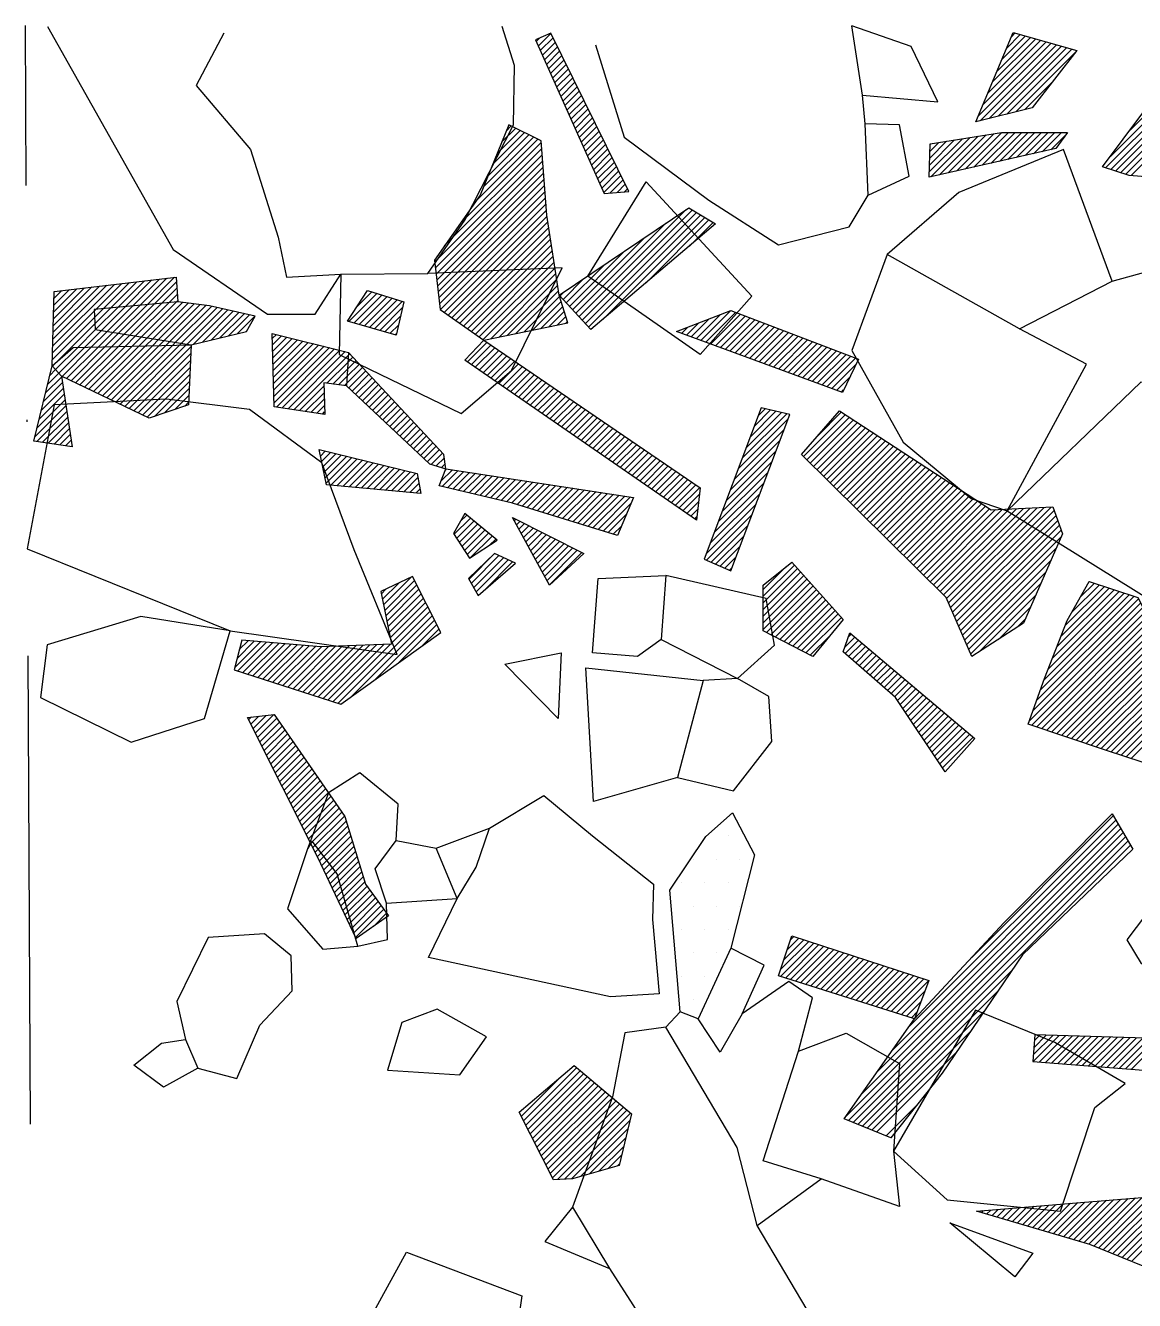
# Model space of a CAD drawing. Header units: metres. Extents: x -389 to -245, y -1900 to -1540.
# Drawn here: x -385.6 to -326.4, y -1608.6 to -1540.5 of the extents above; entities that cross this region are included whole.
import ezdxf

# ---------------------------------------------------------------- set-up
doc = ezdxf.new("R2010")
doc.units = ezdxf.units.M
doc.header["$LTSCALE"] = 25
doc.header["$MEASUREMENT"] = 0
doc.linetypes.add('STRICHPUNKTX2', pattern=[2, 1, -0.5, 0, -0.5])
doc.layers.get('0').update_dxf_attribs({"linetype": 'CONTINUOUS'})
for name, color, linetype in [('GRABUNGSGRENZE', 3, 'STRICHPUNKTX2'), ('KNOCHEN', 2, 'CONTINUOUS'), ('KNOCHENSCHRAFF', 2, 'CONTINUOUS'), ('STEINE', 4, 'CONTINUOUS'), ('STEINESCHRAFF', 4, 'CONTINUOUS')]:
    doc.layers.add(name, color=color, linetype=linetype)

# ---------------------------------------------------------------- blocks, each defined once
blk = doc.blocks.new('*X6')
at = {"color": 0}
for p, q in [((-381.08, -1555.584), (-379.676, -1554.18)), ((-380.691, -1555.549), (-379.276, -1554.134)), ((-380.302, -1555.514), (-378.875, -1554.087)), ((-379.914, -1555.479), (-378.475, -1554.04)), ((-379.525, -1555.443), (-378.074, -1553.993)), ((-379.136, -1555.408), (-377.674, -1553.946)), ((-378.747, -1555.373), (-377.567, -1554.193)), ((-384.173, -1557.617), (-380.877, -1554.321)), ((-384.163, -1557.254), (-381.278, -1554.368)), ((-384.154, -1556.891), (-381.678, -1554.415)), ((-384.145, -1556.528), (-382.078, -1554.461)), ((-384.135, -1556.165), (-382.479, -1554.508)), ((-384.126, -1555.802), (-382.879, -1554.555)), ((-384.117, -1555.439), (-383.279, -1554.602)), ((-384.107, -1555.076), (-383.68, -1554.649)), ((-384.098, -1554.713), (-384.08, -1554.696)), ((-381.858, -1555.655), (-380.477, -1554.274)), ((-381.469, -1555.62), (-380.076, -1554.227)), ((-378.358, -1555.338), (-377.542, -1554.521)), ((-377.97, -1555.302), (-377.517, -1554.85)), ((-381.88, -1556.737), (-380.691, -1555.549)), ((-381.574, -1556.786), (-380.302, -1555.514)), ((-381.269, -1556.834), (-379.914, -1555.479)), ((-380.964, -1556.883), (-379.525, -1555.443)), ((-380.659, -1556.931), (-379.136, -1555.408)), ((-380.354, -1556.979), (-378.747, -1555.373)), ((-380.049, -1557.028), (-378.358, -1555.338)), ((-379.744, -1557.076), (-377.97, -1555.302)), ((-379.438, -1557.125), (-377.581, -1555.267)), ((-379.133, -1557.173), (-377.247, -1555.287)), ((-378.828, -1557.222), (-376.932, -1555.326)), ((-378.523, -1557.27), (-376.617, -1555.364)), ((-378.218, -1557.318), (-376.302, -1555.402)), ((-377.913, -1557.367), (-375.986, -1555.44)), ((-377.608, -1557.415), (-375.683, -1555.491)), ((-377.581, -1555.267), (-377.492, -1555.178)), ((-377.302, -1557.464), (-375.395, -1555.557)), ((-384.192, -1558.342), (-381.941, -1556.092)), ((-384.182, -1557.98), (-381.957, -1555.754)), ((-381.957, -1555.754), (-381.858, -1555.655)), ((-381.941, -1556.092), (-381.469, -1555.62)), ((-381.925, -1556.429), (-381.08, -1555.584)), ((-376.997, -1557.512), (-375.108, -1555.623)), ((-376.649, -1557.517), (-374.82, -1555.689)), ((-376.183, -1557.405), (-374.533, -1555.755)), ((-375.717, -1557.293), (-374.245, -1555.821)), ((-375.251, -1557.18), (-373.958, -1555.887)), ((-374.785, -1557.068), (-373.67, -1555.953)), ((-374.319, -1556.956), (-373.382, -1556.018)), ((-383.911, -1558.415), (-381.925, -1556.429)), ((-382.835, -1557.693), (-381.88, -1556.737)), ((-382.473, -1557.684), (-381.574, -1556.786)), ((-382.11, -1557.675), (-381.269, -1556.834)), ((-381.748, -1557.667), (-380.964, -1556.883)), ((-381.386, -1557.658), (-380.659, -1556.931)), ((-373.854, -1556.843), (-373.794, -1556.784)), ((-381.996, -1560.036), (-379.575, -1557.615)), ((-381.757, -1560.15), (-379.212, -1557.606)), ((-381.518, -1560.265), (-378.85, -1557.597)), ((-381.278, -1560.379), (-378.488, -1557.589)), ((-381.039, -1560.493), (-378.126, -1557.58)), ((-381.024, -1557.649), (-380.354, -1556.979)), ((-380.8, -1560.608), (-377.763, -1557.571)), ((-380.661, -1557.641), (-380.049, -1557.028)), ((-380.561, -1560.722), (-377.401, -1557.562)), ((-380.322, -1560.837), (-377.039, -1557.554)), ((-380.299, -1557.632), (-379.744, -1557.076)), ((-379.937, -1557.623), (-379.438, -1557.125)), ((-379.575, -1557.615), (-379.133, -1557.173)), ((-379.212, -1557.606), (-378.828, -1557.222)), ((-378.85, -1557.597), (-378.523, -1557.27)), ((-378.488, -1557.589), (-378.218, -1557.318)), ((-378.126, -1557.58), (-377.913, -1557.367)), ((-377.763, -1557.571), (-377.608, -1557.415)), ((-377.401, -1557.562), (-377.302, -1557.464)), ((-377.039, -1557.554), (-376.997, -1557.512)), ((-372.444, -1557.201), (-372.235, -1556.992)), ((-372.435, -1557.546), (-371.952, -1557.063)), ((-372.426, -1557.89), (-371.669, -1557.134)), ((-372.417, -1558.235), (-371.386, -1557.204)), ((-372.408, -1558.58), (-371.103, -1557.275)), ((-372.399, -1558.924), (-370.821, -1557.346)), ((-372.39, -1559.269), (-370.538, -1557.417)), ((-372.381, -1559.614), (-370.255, -1557.487)), ((-372.373, -1559.958), (-369.972, -1557.558)), ((-384.013, -1558.871), (-382.835, -1557.693)), ((-383.844, -1559.056), (-382.473, -1557.684)), ((-383.67, -1559.235), (-382.11, -1557.675)), ((-383.431, -1559.349), (-381.748, -1557.667)), ((-383.191, -1559.464), (-381.386, -1557.658)), ((-382.952, -1559.578), (-381.024, -1557.649)), ((-382.713, -1559.692), (-380.661, -1557.641)), ((-382.474, -1559.807), (-380.299, -1557.632)), ((-382.235, -1559.921), (-379.937, -1557.623)), ((-380.083, -1560.951), (-376.779, -1557.647)), ((-379.844, -1561.066), (-376.796, -1558.018)), ((-372.364, -1560.303), (-369.689, -1557.629)), ((-372.355, -1560.648), (-369.407, -1557.7)), ((-372.227, -1560.873), (-369.124, -1557.77)), ((-371.919, -1560.919), (-368.841, -1557.841)), ((-371.612, -1560.966), (-368.558, -1557.912)), ((-371.305, -1561.012), (-368.39, -1558.097)), ((-368.411, -1558.472), (-368.147, -1558.208)), ((-368.39, -1558.097), (-368.318, -1558.025)), ((-384.325, -1559.183), (-384.013, -1558.871)), ((-384.213, -1558.717), (-384.181, -1558.686)), ((-384.181, -1558.686), (-383.911, -1558.415)), ((-379.605, -1561.18), (-376.814, -1558.39)), ((-379.365, -1561.294), (-376.832, -1558.761)), ((-369.543, -1559.604), (-368.411, -1558.472)), ((-369.229, -1559.643), (-368.433, -1558.847)), ((-368.476, -1559.597), (-367.635, -1558.756)), ((-368.454, -1559.222), (-367.805, -1558.573)), ((-368.433, -1558.847), (-367.976, -1558.39)), ((-368.369, -1559.844), (-367.464, -1558.939)), ((-384.661, -1560.58), (-383.642, -1559.56)), ((-384.549, -1560.114), (-383.687, -1559.252)), ((-384.437, -1559.648), (-383.844, -1559.056)), ((-379.126, -1561.409), (-376.85, -1559.132)), ((-378.731, -1561.367), (-376.867, -1559.503)), ((-368.915, -1559.682), (-368.454, -1559.222)), ((-368.6, -1559.722), (-368.476, -1559.597)), ((-368.187, -1560.016), (-367.293, -1559.121)), ((-368.005, -1560.187), (-367.122, -1559.304)), ((-367.823, -1560.359), (-366.951, -1559.487)), ((-384.885, -1561.511), (-383.55, -1560.176)), ((-384.773, -1561.045), (-383.596, -1559.868)), ((-378.195, -1561.184), (-376.885, -1559.875)), ((-377.658, -1561.001), (-376.903, -1560.246)), ((-370.998, -1561.059), (-369.699, -1559.76)), ((-370.691, -1561.105), (-369.689, -1560.103)), ((-367.641, -1560.531), (-366.781, -1559.67)), ((-367.459, -1560.702), (-366.61, -1559.853)), ((-367.277, -1560.874), (-366.439, -1560.035)), ((-367.096, -1561.045), (-366.268, -1560.218)), ((-385.109, -1562.442), (-383.459, -1560.792)), ((-384.997, -1561.976), (-383.505, -1560.484)), ((-377.121, -1560.818), (-376.921, -1560.617)), ((-370.384, -1561.152), (-369.678, -1560.446)), ((-370.077, -1561.198), (-369.668, -1560.789)), ((-366.914, -1561.217), (-366.098, -1560.401)), ((-366.732, -1561.388), (-365.927, -1560.584)), ((-366.55, -1561.56), (-365.756, -1560.767)), ((-366.368, -1561.732), (-365.585, -1560.949)), ((-385.019, -1562.705), (-383.413, -1561.1)), ((-384.711, -1562.751), (-383.367, -1561.407)), ((-369.77, -1561.244), (-369.658, -1561.133)), ((-366.186, -1561.903), (-365.415, -1561.132)), ((-366.004, -1562.075), (-365.244, -1561.315)), ((-365.822, -1562.246), (-365.073, -1561.498)), ((-365.64, -1562.418), (-364.902, -1561.681)), ((-384.404, -1562.797), (-383.322, -1561.715)), ((-384.097, -1562.844), (-383.276, -1562.023)), ((-383.789, -1562.89), (-383.23, -1562.331)), ((-365.458, -1562.59), (-364.732, -1561.863)), ((-365.276, -1562.761), (-364.561, -1562.046)), ((-365.094, -1562.933), (-364.39, -1562.229)), ((-383.482, -1562.936), (-383.185, -1562.639)), ((-383.174, -1562.982), (-383.139, -1562.947)), ((-364.912, -1563.104), (-364.219, -1562.412)), ((-364.73, -1563.276), (-364.049, -1562.595)), ((-364.548, -1563.448), (-363.878, -1562.777)), ((-364.366, -1563.619), (-363.707, -1562.96)), ((-369.949, -1563.192), (-369.913, -1563.155)), ((-369.886, -1563.483), (-369.628, -1563.224)), ((-369.824, -1563.773), (-369.344, -1563.293)), ((-369.761, -1564.064), (-369.059, -1563.363)), ((-369.698, -1564.355), (-368.775, -1563.432)), ((-369.635, -1564.646), (-368.49, -1563.501)), ((-369.572, -1564.936), (-368.206, -1563.57)), ((-369.329, -1565.046), (-367.921, -1563.639)), ((-369.005, -1565.076), (-367.637, -1563.708)), ((-364.184, -1563.791), (-363.536, -1563.143)), ((-363.973, -1563.933), (-363.366, -1563.326)), ((-363.7, -1564.014), (-363.272, -1563.586)), ((-368.681, -1565.105), (-367.352, -1563.777)), ((-368.357, -1565.135), (-367.068, -1563.846)), ((-368.033, -1565.164), (-366.784, -1563.915)), ((-367.709, -1565.194), (-366.499, -1563.984)), ((-367.385, -1565.223), (-366.215, -1564.054)), ((-367.06, -1565.253), (-365.93, -1564.123)), ((-366.736, -1565.282), (-365.646, -1564.192)), ((-366.412, -1565.312), (-365.361, -1564.261)), ((-366.088, -1565.342), (-365.077, -1564.33)), ((-365.764, -1565.371), (-364.792, -1564.399)), ((-363.454, -1564.829), (-362.842, -1564.216)), ((-363.427, -1564.094), (-363.23, -1563.898)), ((-363.388, -1565.116), (-362.535, -1564.263)), ((-363.229, -1564.25), (-363.149, -1564.17)), ((-363.102, -1565.183), (-362.228, -1564.31)), ((-362.815, -1565.25), (-361.922, -1564.357)), ((-362.529, -1565.317), (-361.615, -1564.404)), ((-365.44, -1565.401), (-364.679, -1564.639)), ((-365.116, -1565.43), (-364.622, -1564.936)), ((-362.242, -1565.384), (-361.308, -1564.45)), ((-361.956, -1565.451), (-361.001, -1564.497)), ((-361.669, -1565.518), (-360.695, -1564.544)), ((-361.383, -1565.585), (-360.388, -1564.591)), ((-361.096, -1565.652), (-360.081, -1564.637)), ((-360.81, -1565.72), (-359.774, -1564.684)), ((-360.523, -1565.787), (-359.467, -1564.731)), ((-360.237, -1565.854), (-359.161, -1564.778)), ((-359.95, -1565.921), (-358.854, -1564.825)), ((-359.664, -1565.988), (-358.547, -1564.871)), ((-359.392, -1566.07), (-358.24, -1564.918)), ((-359.122, -1566.153), (-357.934, -1564.965)), ((-358.852, -1566.237), (-357.627, -1565.012)), ((-358.582, -1566.32), (-357.32, -1565.058)), ((-364.792, -1565.46), (-364.566, -1565.233)), ((-358.312, -1566.404), (-357.013, -1565.105)), ((-358.042, -1566.487), (-356.707, -1565.152)), ((-357.772, -1566.571), (-356.4, -1565.199)), ((-357.502, -1566.654), (-356.093, -1565.246)), ((-357.232, -1566.738), (-355.786, -1565.292)), ((-356.962, -1566.821), (-355.479, -1565.339)), ((-356.692, -1566.905), (-355.173, -1565.386)), ((-356.422, -1566.988), (-354.866, -1565.433)), ((-356.152, -1567.072), (-354.559, -1565.48)), ((-355.882, -1567.155), (-354.252, -1565.526)), ((-355.611, -1567.239), (-353.946, -1565.573)), ((-355.341, -1567.322), (-353.639, -1565.62)), ((-355.071, -1567.406), (-353.332, -1565.667)), ((-354.801, -1567.49), (-353.303, -1565.992)), ((-362.758, -1567.668), (-361.885, -1566.795)), ((-362.618, -1567.882), (-361.691, -1566.955)), ((-362.479, -1568.096), (-361.497, -1567.114)), ((-362.42, -1566.977), (-362.079, -1566.635)), ((-359.542, -1566.927), (-359.461, -1566.846)), ((-359.417, -1567.155), (-359.226, -1566.965)), ((-359.291, -1567.383), (-358.992, -1567.084)), ((-354.531, -1567.573), (-353.565, -1566.607)), ((-362.339, -1568.31), (-361.303, -1567.274)), ((-362.199, -1568.523), (-361.11, -1567.434)), ((-362.06, -1568.737), (-360.916, -1567.593)), ((-361.89, -1568.921), (-360.722, -1567.753)), ((-359.166, -1567.612), (-358.757, -1567.202)), ((-359.041, -1567.84), (-358.522, -1567.321)), ((-358.916, -1568.068), (-358.288, -1567.44)), ((-358.79, -1568.296), (-358.053, -1567.559)), ((-358.665, -1568.525), (-357.819, -1567.678)), ((-358.54, -1568.753), (-357.584, -1567.797)), ((-354.261, -1567.657), (-353.827, -1567.222)), ((-360.866, -1568.25), (-360.528, -1567.913)), ((-358.414, -1568.981), (-357.349, -1567.916)), ((-358.289, -1569.209), (-357.115, -1568.035)), ((-358.164, -1569.438), (-356.88, -1568.154)), ((-358.038, -1569.666), (-356.645, -1568.273)), ((-357.913, -1569.894), (-356.411, -1568.392)), ((-361.956, -1570.048), (-360.599, -1568.691)), ((-361.83, -1570.275), (-360.356, -1568.802)), ((-361.703, -1570.502), (-360.113, -1568.912)), ((-361.577, -1570.73), (-359.87, -1569.023)), ((-361.112, -1570.618), (-359.627, -1569.133)), ((-357.788, -1570.122), (-356.176, -1568.511)), ((-357.662, -1570.351), (-355.942, -1568.63)), ((-366.574, -1571.13), (-365.707, -1570.264)), ((-366.515, -1571.425), (-365.021, -1569.931)), ((-366.456, -1571.72), (-364.865, -1570.129)), ((-366.397, -1572.014), (-364.746, -1570.363)), ((-366.633, -1570.835), (-366.393, -1570.596)), ((-366.338, -1572.309), (-364.627, -1570.597)), ((-366.279, -1572.604), (-364.508, -1570.832)), ((-366.221, -1572.898), (-364.389, -1571.066)), ((-368.939, -1576.677), (-364.031, -1571.77)), ((-366.162, -1573.193), (-364.269, -1571.301)), ((-366.103, -1573.488), (-364.15, -1571.535)), ((-368.232, -1576.324), (-363.912, -1572.004)), ((-366.996, -1575.442), (-363.793, -1572.238)), ((-365.76, -1574.559), (-363.674, -1572.473)), ((-364.524, -1573.677), (-363.555, -1572.707)), ((-374.458, -1574.771), (-373.086, -1573.4)), ((-374.335, -1574.295), (-373.412, -1573.372)), ((-374.289, -1574.956), (-372.76, -1573.427)), ((-374.211, -1573.818), (-373.738, -1573.344)), ((-374.088, -1573.341), (-374.064, -1573.317)), ((-374.021, -1575.042), (-372.434, -1573.455)), ((-373.754, -1575.128), (-372.108, -1573.482)), ((-373.486, -1575.214), (-371.782, -1573.51)), ((-373.219, -1575.3), (-371.456, -1573.537)), ((-372.951, -1575.387), (-371.13, -1573.565)), ((-372.684, -1575.473), (-370.804, -1573.593)), ((-372.416, -1575.559), (-370.478, -1573.62)), ((-372.149, -1575.645), (-370.152, -1573.648)), ((-371.881, -1575.731), (-369.821, -1573.671)), ((-371.614, -1575.817), (-369.453, -1573.656)), ((-371.346, -1575.903), (-369.085, -1573.641)), ((-371.079, -1575.989), (-368.716, -1573.626)), ((-370.811, -1576.075), (-368.348, -1573.611)), ((-370.544, -1576.161), (-367.979, -1573.596)), ((-370.276, -1576.247), (-367.611, -1573.582)), ((-370.009, -1576.333), (-367.243, -1573.567)), ((-369.741, -1576.419), (-366.874, -1573.552)), ((-369.474, -1576.505), (-366.506, -1573.537)), ((-369.206, -1576.591), (-366.137, -1573.522)), ((-373.477, -1578.033), (-372.771, -1577.328)), ((-373.358, -1578.268), (-372.375, -1577.285)), ((-373.713, -1577.563), (-373.563, -1577.412)), ((-373.595, -1577.798), (-373.167, -1577.37)), ((-373.24, -1578.503), (-372.217, -1577.48)), ((-373.122, -1578.739), (-372.072, -1577.689)), ((-373.003, -1578.974), (-371.928, -1577.898)), ((-372.885, -1579.209), (-371.783, -1578.107)), ((-372.767, -1579.444), (-371.639, -1578.316)), ((-372.648, -1579.679), (-371.494, -1578.526)), ((-372.53, -1579.915), (-371.35, -1578.735)), ((-372.412, -1580.15), (-371.205, -1578.944)), ((-372.293, -1580.385), (-371.061, -1579.153)), ((-372.175, -1580.62), (-370.916, -1579.362)), ((-372.056, -1580.856), (-370.772, -1579.571)), ((-371.938, -1581.091), (-370.627, -1579.78)), ((-371.82, -1581.326), (-370.483, -1579.989)), ((-371.701, -1581.561), (-370.338, -1580.198)), ((-371.583, -1581.796), (-370.194, -1580.407)), ((-371.465, -1582.032), (-370.049, -1580.616)), ((-371.346, -1582.267), (-369.905, -1580.825)), ((-371.228, -1582.502), (-369.76, -1581.034)), ((-371.11, -1582.737), (-369.616, -1581.243)), ((-370.991, -1582.972), (-369.471, -1581.452)), ((-370.873, -1583.208), (-369.327, -1581.661)), ((-370.755, -1583.443), (-369.182, -1581.87)), ((-370.636, -1583.678), (-369.038, -1582.079)), ((-370.518, -1583.913), (-368.893, -1582.288)), ((-370.4, -1584.148), (-368.749, -1582.497)), ((-370.281, -1584.384), (-368.604, -1582.706)), ((-335.151, -1590.266), (-327.58, -1582.694)), ((-370.163, -1584.619), (-368.515, -1582.971)), ((-370.045, -1584.854), (-368.431, -1583.241)), ((-340.178, -1596.353), (-327.184, -1583.36)), ((-339.332, -1595.154), (-327.316, -1583.138)), ((-338.487, -1593.955), (-327.448, -1582.916)), ((-369.93, -1585.093), (-368.348, -1583.511)), ((-369.817, -1585.334), (-368.264, -1583.781)), ((-369.704, -1585.574), (-368.18, -1584.051)), ((-341.868, -1598.751), (-326.921, -1583.803)), ((-341.713, -1598.949), (-326.789, -1584.025)), ((-341.023, -1597.552), (-327.053, -1583.581)), ((-369.591, -1585.815), (-368.097, -1584.321)), ((-369.478, -1586.055), (-368.013, -1584.59)), ((-341.462, -1599.051), (-326.657, -1584.247)), ((-369.365, -1586.296), (-367.93, -1584.86)), ((-369.252, -1586.536), (-367.846, -1585.13)), ((-369.139, -1586.777), (-367.762, -1585.4)), ((-369.026, -1587.017), (-367.679, -1585.67)), ((-368.912, -1587.257), (-367.595, -1585.94)), ((-368.799, -1587.498), (-367.512, -1586.21)), ((-368.686, -1587.738), (-367.394, -1586.446)), ((-368.573, -1587.979), (-367.245, -1586.65)), ((-368.46, -1588.219), (-367.096, -1586.855)), ((-368.347, -1588.46), (-366.947, -1587.06)), ((-368.234, -1588.7), (-366.798, -1587.265)), ((-368.121, -1588.941), (-366.65, -1587.469)), ((-368.008, -1589.181), (-366.501, -1587.674)), ((-367.058, -1588.585), (-366.352, -1587.879)), ((-345.347, -1590.915), (-343.82, -1589.389)), ((-345.338, -1591.26), (-343.554, -1589.476)), ((-345.17, -1590.385), (-344.087, -1589.302)), ((-345.069, -1591.345), (-343.287, -1589.563)), ((-344.993, -1589.854), (-344.353, -1589.215)), ((-344.816, -1589.324), (-344.62, -1589.128)), ((-344.8, -1591.43), (-343.021, -1589.65)), ((-344.532, -1591.514), (-342.754, -1589.737)), ((-344.263, -1591.599), (-342.488, -1589.824)), ((-343.994, -1591.684), (-342.221, -1589.911)), ((-343.725, -1591.768), (-341.955, -1589.998)), ((-343.456, -1591.853), (-341.688, -1590.085)), ((-343.187, -1591.938), (-341.422, -1590.172)), ((-342.918, -1592.022), (-341.155, -1590.259)), ((-342.649, -1592.107), (-340.889, -1590.346)), ((-342.381, -1592.192), (-340.622, -1590.433)), ((-342.112, -1592.277), (-340.356, -1590.52)), ((-341.843, -1592.361), (-340.089, -1590.607)), ((-341.574, -1592.446), (-339.823, -1590.694)), ((-341.305, -1592.531), (-339.556, -1590.782)), ((-341.211, -1599.154), (-332.982, -1590.925)), ((-341.036, -1592.615), (-339.29, -1590.869)), ((-340.767, -1592.7), (-339.023, -1590.956)), ((-340.498, -1592.785), (-338.757, -1591.043)), ((-340.23, -1592.869), (-338.49, -1591.13)), ((-339.961, -1592.954), (-338.224, -1591.217)), ((-339.692, -1593.039), (-337.957, -1591.304)), ((-339.423, -1593.123), (-337.691, -1591.391)), ((-339.154, -1593.208), (-337.424, -1591.478)), ((-340.96, -1599.256), (-333.725, -1592.022)), ((-338.885, -1593.293), (-337.618, -1592.025)), ((-338.616, -1593.377), (-337.83, -1592.591)), ((-340.709, -1599.359), (-334.469, -1593.119)), ((-338.347, -1593.462), (-338.043, -1593.157)), ((-340.458, -1599.462), (-335.212, -1594.216)), ((-331.854, -1595.807), (-330.467, -1594.42)), ((-331.845, -1595.445), (-330.81, -1594.41)), ((-331.818, -1595.064), (-331.154, -1594.4)), ((-331.79, -1594.683), (-331.497, -1594.39)), ((-331.526, -1595.833), (-330.123, -1594.43)), ((-331.198, -1595.858), (-329.78, -1594.441)), ((-330.87, -1595.884), (-329.437, -1594.451)), ((-330.542, -1595.909), (-329.093, -1594.461)), ((-330.214, -1595.935), (-328.75, -1594.471)), ((-329.886, -1595.96), (-328.407, -1594.481)), ((-329.558, -1595.986), (-328.063, -1594.491)), ((-329.23, -1596.011), (-327.72, -1594.502)), ((-328.902, -1596.037), (-327.376, -1594.512)), ((-328.574, -1596.062), (-327.033, -1594.522)), ((-328.245, -1596.088), (-326.69, -1594.532)), ((-327.917, -1596.113), (-326.346, -1594.542)), ((-327.589, -1596.139), (-326.003, -1594.553)), ((-327.261, -1596.165), (-325.66, -1594.563)), ((-326.933, -1596.19), (-325.316, -1594.573)), ((-326.605, -1596.216), (-324.973, -1594.583)), ((-340.207, -1599.564), (-335.956, -1595.313)), ((-359.05, -1598.962), (-356.204, -1596.116)), ((-358.931, -1599.196), (-356.013, -1596.278)), ((-359.169, -1598.727), (-357.044, -1596.602)), ((-358.812, -1599.431), (-355.822, -1596.441)), ((-358.693, -1599.666), (-355.631, -1596.603)), ((-358.574, -1599.9), (-355.44, -1596.766)), ((-358.455, -1600.135), (-355.249, -1596.928)), ((-358.336, -1600.37), (-355.058, -1597.091)), ((-358.218, -1600.604), (-354.867, -1597.253)), ((-358.099, -1600.839), (-354.675, -1597.416)), ((-357.98, -1601.073), (-354.484, -1597.578)), ((-357.861, -1601.308), (-354.293, -1597.741)), ((-357.742, -1601.543), (-354.102, -1597.903)), ((-357.623, -1601.777), (-353.911, -1598.066)), ((-357.504, -1602.012), (-353.72, -1598.228)), ((-357.235, -1602.096), (-353.529, -1598.391)), ((-339.705, -1599.769), (-338.063, -1598.128)), ((-356.863, -1602.078), (-353.338, -1598.553)), ((-356.49, -1602.059), (-353.365, -1598.934)), ((-356.013, -1601.935), (-353.477, -1599.4)), ((-355.518, -1601.794), (-353.59, -1599.865)), ((-355.023, -1601.652), (-353.702, -1600.331)), ((-339.454, -1599.872), (-339.43, -1599.848)), ((-354.528, -1601.511), (-353.814, -1600.797)), ((-354.034, -1601.37), (-353.926, -1601.263)), ((-327.614, -1606.063), (-323.323, -1601.772)), ((-327.363, -1606.165), (-323.043, -1601.846)), ((-327.865, -1605.961), (-324.355, -1602.451)), ((-327.111, -1606.268), (-322.842, -1601.998)), ((-326.86, -1606.37), (-322.64, -1602.15)), ((-326.609, -1606.472), (-322.439, -1602.302)), ((-329.968, -1605.235), (-327.937, -1603.204)), ((-329.694, -1605.315), (-327.553, -1603.173)), ((-329.421, -1605.395), (-327.168, -1603.142)), ((-329.148, -1605.476), (-326.783, -1603.111)), ((-328.875, -1605.556), (-326.398, -1603.08)), ((-328.619, -1605.654), (-326.013, -1603.048)), ((-328.368, -1605.756), (-325.629, -1603.017)), ((-328.117, -1605.859), (-325.244, -1602.986)), ((-334.611, -1603.868), (-334.502, -1603.759)), ((-334.338, -1603.948), (-334.116, -1603.726)), ((-334.065, -1604.029), (-333.729, -1603.693)), ((-333.792, -1604.109), (-333.342, -1603.66)), ((-333.518, -1604.189), (-332.956, -1603.627)), ((-333.245, -1604.27), (-332.569, -1603.594)), ((-332.972, -1604.35), (-332.182, -1603.56)), ((-332.699, -1604.431), (-331.796, -1603.527)), ((-332.426, -1604.511), (-331.409, -1603.494)), ((-332.153, -1604.591), (-331.023, -1603.461)), ((-331.88, -1604.672), (-330.636, -1603.428)), ((-331.606, -1604.752), (-330.249, -1603.395)), ((-331.333, -1604.833), (-329.863, -1603.362)), ((-331.06, -1604.913), (-329.477, -1603.329)), ((-330.787, -1604.993), (-329.092, -1603.298)), ((-330.514, -1605.074), (-328.707, -1603.267)), ((-330.241, -1605.154), (-328.322, -1603.236))]:
    blk.add_line(p, q, dxfattribs=at)
blk = doc.blocks.new('*X7')
at = {"color": 0}
for p, q in [((-358.371, -1541.361), (-358.19, -1541.18)), ((-358.262, -1541.605), (-357.589, -1540.932)), ((-358.152, -1541.849), (-357.472, -1541.169)), ((-358.043, -1542.094), (-357.355, -1541.405)), ((-357.934, -1542.338), (-357.238, -1541.642)), ((-357.825, -1542.582), (-357.121, -1541.879)), ((-357.716, -1542.827), (-357.005, -1542.116)), ((-357.606, -1543.071), (-356.888, -1542.352)), ((-357.497, -1543.315), (-356.771, -1542.589)), ((-357.388, -1543.56), (-356.654, -1542.826)), ((-357.279, -1543.804), (-356.537, -1543.062)), ((-357.17, -1544.048), (-356.42, -1543.299)), ((-357.06, -1544.293), (-356.303, -1543.536)), ((-356.951, -1544.537), (-356.187, -1543.772)), ((-356.842, -1544.781), (-356.07, -1544.009)), ((-356.733, -1545.026), (-355.953, -1544.246)), ((-356.624, -1545.27), (-355.836, -1544.483)), ((-356.514, -1545.514), (-355.719, -1544.719)), ((-356.405, -1545.759), (-355.602, -1544.956)), ((-356.296, -1546.003), (-355.485, -1545.193)), ((-360.214, -1546.74), (-359.463, -1545.988)), ((-359.973, -1546.145), (-359.698, -1545.87)), ((-356.187, -1546.247), (-355.369, -1545.429)), ((-356.078, -1546.492), (-355.252, -1545.666)), ((-355.968, -1546.736), (-355.135, -1545.903)), ((-361.573, -1549.866), (-358.284, -1546.577)), ((-361.18, -1549.119), (-358.52, -1546.459)), ((-360.938, -1548.524), (-358.756, -1546.341)), ((-360.697, -1547.929), (-358.991, -1546.224)), ((-360.456, -1547.335), (-359.227, -1546.106)), ((-355.859, -1546.98), (-355.018, -1546.139)), ((-355.75, -1547.225), (-354.901, -1546.376)), ((-355.641, -1547.469), (-354.784, -1546.613)), ((-363.789, -1553.143), (-358.049, -1547.402)), ((-363.273, -1552.273), (-358.074, -1547.074)), ((-362.423, -1551.069), (-358.099, -1546.745)), ((-355.531, -1547.714), (-354.667, -1546.849)), ((-355.422, -1547.958), (-354.551, -1547.086)), ((-355.313, -1548.202), (-354.434, -1547.323)), ((-363.753, -1553.46), (-358.023, -1547.731)), ((-363.716, -1553.777), (-357.998, -1548.059)), ((-355.204, -1548.447), (-354.317, -1547.56)), ((-355.095, -1548.691), (-354.2, -1547.796)), ((-354.985, -1548.935), (-354.083, -1548.033)), ((-363.68, -1554.094), (-357.973, -1548.387)), ((-363.643, -1554.411), (-357.948, -1548.716)), ((-354.876, -1549.18), (-353.966, -1548.27)), ((-354.767, -1549.424), (-353.849, -1548.506)), ((-354.43, -1549.441), (-353.733, -1548.743)), ((-363.607, -1554.728), (-357.923, -1549.044)), ((-363.57, -1555.045), (-357.897, -1549.372)), ((-354.047, -1549.411), (-353.616, -1548.98)), ((-353.664, -1549.382), (-353.499, -1549.216)), ((-363.534, -1555.362), (-357.872, -1549.701)), ((-363.491, -1555.673), (-357.847, -1550.029)), ((-363.283, -1555.818), (-357.822, -1550.357)), ((-363.074, -1555.963), (-357.793, -1550.682)), ((-356.091, -1556.052), (-350.367, -1550.327)), ((-355.922, -1556.236), (-350.031, -1550.345)), ((-355.753, -1556.421), (-349.811, -1550.479)), ((-355.584, -1556.605), (-349.591, -1550.612)), ((-354.819, -1556.194), (-349.371, -1550.746)), ((-362.866, -1556.109), (-357.746, -1550.989)), ((-362.657, -1556.254), (-357.699, -1551.295)), ((-356.26, -1555.867), (-351.458, -1551.065)), ((-352.509, -1554.237), (-349.151, -1550.879)), ((-350.199, -1552.281), (-348.931, -1551.013)), ((-362.449, -1556.399), (-357.651, -1551.601)), ((-362.24, -1556.544), (-357.604, -1551.907)), ((-356.43, -1555.683), (-352.55, -1551.803)), ((-362.032, -1556.689), (-357.557, -1552.213)), ((-361.824, -1556.834), (-357.509, -1552.52)), ((-361.615, -1556.979), (-357.462, -1552.826)), ((-356.599, -1555.498), (-353.642, -1552.541)), ((-361.407, -1557.124), (-357.415, -1553.132)), ((-361.198, -1557.269), (-357.367, -1553.438)), ((-356.768, -1555.314), (-354.733, -1553.279)), ((-360.798, -1557.223), (-357.32, -1553.745)), ((-360.354, -1557.132), (-357.273, -1554.051)), ((-356.937, -1555.129), (-355.825, -1554.018)), ((-368.36, -1556.299), (-366.868, -1554.807)), ((-368.086, -1556.379), (-366.599, -1554.892)), ((-367.936, -1555.521), (-367.136, -1554.722)), ((-359.909, -1557.041), (-357.225, -1554.357)), ((-359.465, -1556.95), (-357.178, -1554.663)), ((-357.106, -1554.945), (-356.917, -1554.756)), ((-367.813, -1556.46), (-366.33, -1554.977)), ((-367.54, -1556.54), (-366.062, -1555.062)), ((-367.267, -1556.621), (-365.793, -1555.147)), ((-366.994, -1556.701), (-365.524, -1555.232)), ((-366.721, -1556.781), (-365.499, -1555.56)), ((-359.021, -1556.86), (-357.123, -1554.962)), ((-358.576, -1556.769), (-357.04, -1555.232)), ((-358.132, -1556.678), (-356.956, -1555.502)), ((-366.448, -1556.862), (-365.604, -1556.019)), ((-357.688, -1556.587), (-356.872, -1555.772)), ((-357.243, -1556.497), (-356.788, -1556.042)), ((-350.099, -1557.13), (-349.135, -1556.166)), ((-349.841, -1557.225), (-348.559, -1555.944)), ((-349.582, -1557.32), (-347.985, -1555.723)), ((-349.324, -1557.416), (-347.729, -1555.82)), ((-349.065, -1557.511), (-347.473, -1555.918)), ((-348.807, -1557.606), (-347.216, -1556.016)), ((-348.548, -1557.701), (-346.96, -1556.113)), ((-348.29, -1557.796), (-346.704, -1556.211)), ((-366.174, -1556.942), (-365.709, -1556.477)), ((-365.901, -1557.023), (-365.814, -1556.935)), ((-356.799, -1556.406), (-356.705, -1556.311)), ((-350.874, -1556.845), (-350.861, -1556.832)), ((-350.616, -1556.94), (-350.286, -1556.61)), ((-350.357, -1557.035), (-349.71, -1556.388)), ((-348.031, -1557.891), (-346.448, -1556.308)), ((-347.773, -1557.986), (-346.192, -1556.406)), ((-347.515, -1558.081), (-345.936, -1556.503)), ((-347.256, -1558.177), (-345.68, -1556.601)), ((-346.998, -1558.272), (-345.424, -1556.698)), ((-346.739, -1558.367), (-345.168, -1556.796)), ((-346.481, -1558.462), (-344.912, -1556.893)), ((-362.037, -1558.461), (-360.988, -1557.413)), ((-361.828, -1558.606), (-360.778, -1557.557)), ((-346.222, -1558.557), (-344.656, -1556.991)), ((-345.964, -1558.652), (-344.4, -1557.088)), ((-345.706, -1558.747), (-344.144, -1557.186)), ((-345.447, -1558.842), (-343.888, -1557.283)), ((-345.189, -1558.938), (-343.632, -1557.381)), ((-344.93, -1559.033), (-343.376, -1557.478)), ((-344.672, -1559.128), (-343.12, -1557.576)), ((-361.619, -1558.75), (-360.568, -1557.7)), ((-361.41, -1558.895), (-360.358, -1557.844)), ((-361.201, -1559.039), (-360.148, -1557.987)), ((-360.992, -1559.184), (-359.938, -1558.131)), ((-360.783, -1559.329), (-359.728, -1558.274)), ((-344.413, -1559.223), (-342.864, -1557.673)), ((-344.155, -1559.318), (-342.608, -1557.771)), ((-343.897, -1559.413), (-342.352, -1557.868)), ((-343.638, -1559.508), (-342.096, -1557.966)), ((-343.38, -1559.603), (-341.84, -1558.063)), ((-343.121, -1559.698), (-341.584, -1558.161)), ((-342.863, -1559.794), (-341.328, -1558.258)), ((-360.574, -1559.473), (-359.518, -1558.418)), ((-360.365, -1559.618), (-359.308, -1558.561)), ((-360.156, -1559.762), (-359.098, -1558.705)), ((-359.947, -1559.907), (-358.888, -1558.848)), ((-342.604, -1559.889), (-341.299, -1558.584)), ((-359.738, -1560.051), (-358.678, -1558.992)), ((-359.529, -1560.196), (-358.468, -1559.135)), ((-359.32, -1560.34), (-358.258, -1559.279)), ((-359.111, -1560.485), (-358.048, -1559.422)), ((-358.902, -1560.63), (-357.838, -1559.566)), ((-342.346, -1559.984), (-341.634, -1559.271)), ((-358.693, -1560.774), (-357.628, -1559.709)), ((-358.484, -1560.919), (-357.417, -1559.853)), ((-358.275, -1561.063), (-357.207, -1559.996)), ((-358.066, -1561.208), (-356.997, -1560.14)), ((-357.857, -1561.352), (-356.787, -1560.283)), ((-342.088, -1560.079), (-341.968, -1559.959)), ((-357.648, -1561.497), (-356.577, -1560.427)), ((-357.439, -1561.642), (-356.367, -1560.57)), ((-357.23, -1561.786), (-356.157, -1560.714)), ((-357.021, -1561.931), (-355.947, -1560.857)), ((-356.812, -1562.075), (-355.737, -1561.001)), ((-346.515, -1561.324), (-346.15, -1560.96)), ((-356.603, -1562.22), (-355.527, -1561.144)), ((-356.394, -1562.364), (-355.317, -1561.288)), ((-356.185, -1562.509), (-355.107, -1561.431)), ((-355.976, -1562.653), (-354.897, -1561.575)), ((-347.587, -1564.165), (-344.92, -1561.497)), ((-347.373, -1563.597), (-345.004, -1561.227)), ((-347.158, -1563.029), (-345.29, -1561.161)), ((-346.944, -1562.461), (-345.577, -1561.094)), ((-346.729, -1561.892), (-345.864, -1561.027)), ((-344.11, -1563.516), (-341.868, -1561.274)), ((-343.932, -1563.691), (-341.655, -1561.414)), ((-343.754, -1563.867), (-341.441, -1561.554)), ((-343.576, -1564.042), (-341.227, -1561.693)), ((-343.364, -1562.416), (-342.082, -1561.134)), ((-355.767, -1562.798), (-354.687, -1561.718)), ((-355.558, -1562.943), (-354.477, -1561.862)), ((-355.349, -1563.087), (-354.267, -1562.005)), ((-355.14, -1563.232), (-354.057, -1562.149)), ((-354.931, -1563.376), (-353.847, -1562.292)), ((-347.802, -1564.733), (-345.135, -1562.066)), ((-343.398, -1564.218), (-341.013, -1561.833)), ((-343.22, -1564.394), (-340.8, -1561.973)), ((-343.042, -1564.569), (-340.586, -1562.113)), ((-342.865, -1564.745), (-340.372, -1562.253)), ((-354.722, -1563.521), (-353.636, -1562.436)), ((-354.513, -1563.665), (-353.426, -1562.579)), ((-354.304, -1563.81), (-353.216, -1562.722)), ((-354.095, -1563.954), (-353.006, -1562.866)), ((-353.886, -1564.099), (-352.796, -1563.009)), ((-348.016, -1565.301), (-345.35, -1562.635)), ((-342.687, -1564.921), (-340.159, -1562.393)), ((-342.509, -1565.096), (-339.945, -1562.533)), ((-342.331, -1565.272), (-339.731, -1562.672)), ((-342.153, -1565.448), (-339.517, -1562.812)), ((-341.975, -1565.623), (-339.304, -1562.952)), ((-353.677, -1564.244), (-352.586, -1563.153)), ((-353.468, -1564.388), (-352.376, -1563.296)), ((-353.259, -1564.533), (-352.166, -1563.44)), ((-353.05, -1564.677), (-351.956, -1563.583)), ((-352.841, -1564.822), (-351.746, -1563.727)), ((-348.231, -1565.869), (-345.565, -1563.203)), ((-341.797, -1565.799), (-339.09, -1563.092)), ((-341.619, -1565.975), (-338.876, -1563.232)), ((-341.441, -1566.15), (-338.663, -1563.372)), ((-341.263, -1566.326), (-338.449, -1563.511)), ((-341.085, -1566.502), (-338.235, -1563.651)), ((-352.632, -1564.966), (-351.536, -1563.87)), ((-352.423, -1565.111), (-351.326, -1564.014)), ((-352.214, -1565.255), (-351.116, -1564.157)), ((-352.005, -1565.4), (-350.906, -1564.301)), ((-348.66, -1567.005), (-345.996, -1564.341)), ((-348.445, -1566.437), (-345.781, -1563.772)), ((-340.908, -1566.677), (-338.022, -1563.791)), ((-340.73, -1566.853), (-337.808, -1563.931)), ((-340.552, -1567.028), (-337.594, -1564.071)), ((-340.374, -1567.204), (-337.38, -1564.211)), ((-340.196, -1567.38), (-337.167, -1564.351)), ((-351.796, -1565.545), (-350.696, -1564.444)), ((-351.587, -1565.689), (-350.486, -1564.588)), ((-351.378, -1565.834), (-350.276, -1564.731)), ((-351.169, -1565.978), (-350.066, -1564.875)), ((-350.96, -1566.123), (-349.855, -1565.018)), ((-348.874, -1567.573), (-346.211, -1564.909)), ((-340.018, -1567.555), (-336.953, -1564.49)), ((-339.84, -1567.731), (-336.739, -1564.63)), ((-339.662, -1567.907), (-336.526, -1564.77)), ((-339.484, -1568.082), (-336.312, -1564.91)), ((-339.306, -1568.258), (-336.098, -1565.05)), ((-350.751, -1566.267), (-349.645, -1565.162)), ((-350.542, -1566.412), (-349.655, -1565.525)), ((-349.089, -1568.141), (-346.426, -1565.478)), ((-339.128, -1568.434), (-335.884, -1565.19)), ((-338.951, -1568.609), (-335.671, -1565.329)), ((-338.773, -1568.785), (-335.457, -1565.469)), ((-338.595, -1568.961), (-335.243, -1565.609)), ((-338.417, -1569.136), (-335.03, -1565.749)), ((-350.333, -1566.556), (-349.703, -1565.926)), ((-350.124, -1566.701), (-349.75, -1566.327)), ((-349.303, -1568.709), (-346.641, -1566.047)), ((-338.239, -1569.312), (-334.816, -1565.889)), ((-338.061, -1569.487), (-334.602, -1566.029)), ((-337.883, -1569.663), (-334.389, -1566.169)), ((-337.705, -1569.839), (-334.175, -1566.308)), ((-337.527, -1570.014), (-333.858, -1566.345)), ((-337.349, -1570.19), (-333.487, -1566.328)), ((-337.171, -1570.366), (-333.116, -1566.311)), ((-336.994, -1570.541), (-332.746, -1566.294)), ((-336.816, -1570.717), (-332.375, -1566.277)), ((-336.638, -1570.893), (-332.005, -1566.26)), ((-336.473, -1571.082), (-331.634, -1566.243)), ((-336.366, -1571.328), (-331.264, -1566.226)), ((-336.259, -1571.574), (-330.893, -1566.209)), ((-336.152, -1571.821), (-330.727, -1566.397)), ((-349.915, -1566.846), (-349.797, -1566.728)), ((-349.291, -1569.05), (-346.856, -1566.615)), ((-336.044, -1572.067), (-330.634, -1566.657)), ((-335.937, -1572.313), (-330.541, -1566.918)), ((-349.043, -1569.156), (-347.071, -1567.184)), ((-348.796, -1569.262), (-347.286, -1567.753)), ((-335.83, -1572.56), (-330.448, -1567.178)), ((-335.723, -1572.806), (-330.355, -1567.439)), ((-335.616, -1573.052), (-330.362, -1567.799)), ((-348.548, -1569.368), (-347.502, -1568.321)), ((-335.508, -1573.299), (-330.636, -1568.427)), ((-348.301, -1569.474), (-347.717, -1568.89)), ((-335.401, -1573.545), (-330.91, -1569.054)), ((-348.053, -1569.58), (-347.932, -1569.459)), ((-346.26, -1572.029), (-344.093, -1569.863)), ((-346.259, -1570.968), (-344.595, -1569.304)), ((-346.259, -1570.615), (-345.046, -1569.401)), ((-346.259, -1571.322), (-344.428, -1569.49)), ((-346.259, -1571.676), (-344.26, -1569.676)), ((-335.294, -1573.792), (-331.184, -1569.681)), ((-346.26, -1572.383), (-343.926, -1570.049)), ((-346.26, -1572.736), (-343.758, -1570.235)), ((-346.077, -1572.908), (-343.591, -1570.421)), ((-335.187, -1574.038), (-331.458, -1570.309)), ((-330.371, -1573.111), (-327.79, -1570.53)), ((-330.141, -1572.528), (-328.055, -1570.442)), ((-329.792, -1571.825), (-328.32, -1570.353)), ((-329.34, -1571.019), (-328.585, -1570.265)), ((-328.888, -1570.214), (-328.85, -1570.176)), ((-345.845, -1573.028), (-343.423, -1570.607)), ((-345.612, -1573.149), (-343.256, -1570.793)), ((-345.379, -1573.27), (-343.088, -1570.979)), ((-345.147, -1573.391), (-342.921, -1571.165)), ((-334.731, -1573.936), (-331.731, -1570.936)), ((-331.672, -1576.534), (-326.238, -1571.1)), ((-331.478, -1575.986), (-326.464, -1570.972)), ((-331.284, -1575.438), (-326.73, -1570.884)), ((-331.059, -1574.86), (-326.995, -1570.795)), ((-330.83, -1574.277), (-327.26, -1570.707)), ((-330.6, -1573.694), (-327.525, -1570.619)), ((-344.914, -1573.512), (-342.754, -1571.352)), ((-344.681, -1573.633), (-342.586, -1571.538)), ((-344.449, -1573.754), (-342.419, -1571.724)), ((-333.728, -1573.286), (-332.005, -1571.563)), ((-332.06, -1577.629), (-326, -1571.568)), ((-331.939, -1577.861), (-325.88, -1571.803)), ((-331.866, -1577.081), (-326.119, -1571.334)), ((-344.216, -1573.875), (-342.251, -1571.91)), ((-343.983, -1573.995), (-342.084, -1572.096)), ((-332.724, -1572.635), (-332.279, -1572.191)), ((-331.674, -1577.95), (-325.761, -1572.037)), ((-331.409, -1578.038), (-325.642, -1572.271)), ((-331.144, -1578.126), (-325.522, -1572.505)), ((-343.751, -1574.116), (-342.672, -1573.038)), ((-341.898, -1573.678), (-341.363, -1573.143)), ((-341.708, -1573.134), (-341.554, -1572.981)), ((-330.879, -1578.215), (-325.403, -1572.739)), ((-330.613, -1578.303), (-325.284, -1572.974)), ((-330.348, -1578.392), (-325.164, -1573.208)), ((-341.887, -1574.021), (-341.172, -1573.305)), ((-341.698, -1574.185), (-340.98, -1573.467)), ((-341.509, -1574.35), (-340.789, -1573.63)), ((-341.321, -1574.515), (-340.598, -1573.792)), ((-330.083, -1578.48), (-325.045, -1573.442)), ((-329.818, -1578.569), (-324.928, -1573.679)), ((-329.553, -1578.657), (-324.824, -1573.928)), ((-341.132, -1574.68), (-340.406, -1573.954)), ((-340.943, -1574.845), (-340.215, -1574.116)), ((-340.754, -1575.009), (-340.024, -1574.278)), ((-340.566, -1575.174), (-339.832, -1574.441)), ((-340.377, -1575.339), (-339.641, -1574.603)), ((-329.288, -1578.746), (-324.719, -1574.177)), ((-329.023, -1578.834), (-324.614, -1574.426)), ((-340.188, -1575.504), (-339.45, -1574.765)), ((-339.999, -1575.669), (-339.258, -1574.927)), ((-339.811, -1575.833), (-339.067, -1575.089)), ((-339.622, -1575.998), (-338.875, -1575.252)), ((-328.758, -1578.922), (-324.51, -1574.674)), ((-328.493, -1579.011), (-324.405, -1574.923)), ((-328.227, -1579.099), (-324.3, -1575.172)), ((-339.433, -1576.163), (-338.684, -1575.414)), ((-339.244, -1576.328), (-338.493, -1575.576)), ((-339.09, -1576.526), (-338.301, -1575.738)), ((-338.948, -1576.739), (-338.11, -1575.901)), ((-327.962, -1579.188), (-324.195, -1575.421)), ((-327.696, -1579.275), (-324.031, -1575.61)), ((-327.43, -1579.363), (-323.786, -1575.719)), ((-327.164, -1579.45), (-323.541, -1575.827)), ((-326.898, -1579.538), (-323.296, -1575.935)), ((-338.807, -1576.951), (-337.919, -1576.063)), ((-338.665, -1577.163), (-337.727, -1576.225)), ((-338.524, -1577.375), (-337.536, -1576.387)), ((-338.383, -1577.587), (-337.345, -1576.549)), ((-326.632, -1579.625), (-323.05, -1576.044)), ((-338.241, -1577.799), (-337.153, -1576.712)), ((-338.1, -1578.012), (-336.962, -1576.874)), ((-337.959, -1578.224), (-336.771, -1577.036)), ((-337.817, -1578.436), (-336.579, -1577.198)), ((-337.676, -1578.648), (-336.388, -1577.36)), ((-337.534, -1578.86), (-336.197, -1577.523)), ((-337.393, -1579.073), (-336.005, -1577.685)), ((-337.252, -1579.285), (-335.814, -1577.847)), ((-337.11, -1579.497), (-335.623, -1578.009)), ((-336.969, -1579.709), (-335.431, -1578.171)), ((-336.827, -1579.921), (-335.24, -1578.334)), ((-336.686, -1580.133), (-335.049, -1578.496))]:
    blk.add_line(p, q, dxfattribs=at)
blk = doc.blocks.new('*X8')
at = {"color": 0}
for p, q in [((-334.033, -1543.539), (-331.713, -1541.219)), ((-333.782, -1542.935), (-331.988, -1541.141)), ((-333.531, -1542.33), (-332.263, -1541.062)), ((-333.28, -1541.726), (-332.539, -1540.984)), ((-333.029, -1541.121), (-332.814, -1540.906)), ((-334.786, -1545.353), (-330.886, -1541.453)), ((-334.674, -1545.595), (-330.611, -1541.531)), ((-334.535, -1544.748), (-331.162, -1541.375)), ((-334.284, -1544.144), (-331.437, -1541.297)), ((-334.2, -1545.474), (-330.336, -1541.61)), ((-333.726, -1545.354), (-330.06, -1541.688)), ((-333.252, -1545.233), (-329.785, -1541.766)), ((-332.778, -1545.113), (-329.564, -1541.899)), ((-332.304, -1544.993), (-330.845, -1543.533)), ((-327.986, -1548.099), (-323.809, -1543.922)), ((-327.732, -1547.491), (-324.083, -1543.842)), ((-327.718, -1548.185), (-323.535, -1544.002)), ((-326.685, -1546.091), (-324.357, -1543.763)), ((-327.451, -1548.271), (-323.262, -1544.082)), ((-327.183, -1548.357), (-323.07, -1544.244)), ((-326.916, -1548.443), (-322.878, -1544.405)), ((-326.632, -1548.513), (-322.686, -1544.567)), ((-337.396, -1548.316), (-335.628, -1546.548)), ((-337.386, -1547.952), (-336.049, -1546.616)), ((-337.375, -1547.588), (-336.47, -1546.683)), ((-337.309, -1548.583), (-335.207, -1546.481)), ((-336.852, -1548.48), (-334.787, -1546.414)), ((-336.396, -1548.377), (-334.366, -1546.347)), ((-335.94, -1548.274), (-333.945, -1546.28)), ((-335.483, -1548.171), (-333.526, -1546.215)), ((-335.027, -1548.069), (-333.173, -1546.215)), ((-334.57, -1547.966), (-332.82, -1546.215)), ((-334.114, -1547.863), (-332.466, -1546.215)), ((-333.658, -1547.76), (-332.113, -1546.215)), ((-333.201, -1547.657), (-331.759, -1546.215)), ((-332.745, -1547.554), (-331.406, -1546.215)), ((-332.288, -1547.451), (-331.052, -1546.215)), ((-331.832, -1547.349), (-330.699, -1546.215)), ((-331.376, -1547.246), (-330.345, -1546.215)), ((-330.919, -1547.143), (-330.118, -1546.342)), ((-337.365, -1547.224), (-336.89, -1546.75)), ((-337.354, -1546.86), (-337.311, -1546.817))]:
    blk.add_line(p, q, dxfattribs=at)
blk = doc.blocks.new('*X14')
at = {"color": 0}
for p, q in [((-348.125, -1583.75), (-348.125, -1583.75)), ((-350, -1585), (-350, -1585)), ((-348.75, -1585), (-348.75, -1585)), ((-347.5, -1585), (-347.5, -1585)), ((-350.625, -1586.25), (-350.625, -1586.25)), ((-349.375, -1586.25), (-349.375, -1586.25)), ((-348.125, -1586.25), (-348.125, -1586.25)), ((-350, -1587.5), (-350, -1587.5)), ((-348.75, -1587.5), (-348.75, -1587.5)), ((-347.5, -1587.5), (-347.5, -1587.5)), ((-350.625, -1588.75), (-350.625, -1588.75)), ((-349.375, -1588.75), (-349.375, -1588.75)), ((-348.125, -1588.75), (-348.125, -1588.75)), ((-350, -1590), (-350, -1590)), ((-348.75, -1590), (-348.75, -1590)), ((-350.625, -1591.25), (-350.625, -1591.25)), ((-349.375, -1591.25), (-349.375, -1591.25)), ((-350, -1592.5), (-350, -1592.5)), ((-304.375, -1626.25), (-304.375, -1626.25)), ((-303.125, -1626.25), (-303.125, -1626.25)), ((-301.875, -1626.25), (-301.875, -1626.25)), ((-300.625, -1626.25), (-300.625, -1626.25)), ((-299.375, -1626.25), (-299.375, -1626.25)), ((-303.75, -1627.5), (-303.75, -1627.5)), ((-302.5, -1627.5), (-302.5, -1627.5)), ((-301.25, -1627.5), (-301.25, -1627.5)), ((-300, -1627.5), (-300, -1627.5)), ((-298.75, -1627.5), (-298.75, -1627.5)), ((-300.625, -1628.75), (-300.625, -1628.75)), ((-299.375, -1628.75), (-299.375, -1628.75)), ((-298.125, -1628.75), (-298.125, -1628.75))]:
    blk.add_line(p, q, dxfattribs=at)

msp = doc.modelspace()

# ---------------------------------------------------------------- linework, layer by layer
at = {"layer": 'GRABUNGSGRENZE'}
msp.add_lwpolyline([(-384.02, -1899.748), (-385.62, -1540.507)], dxfattribs=at)
at = {"layer": 'KNOCHEN'}
for points in [[(-353.426, -1549.364), (-357.595, -1540.92), (-358.409, -1541.275), (-354.749, -1549.465), (-353.426, -1549.364)], [(-334.911, -1545.655), (-332.927, -1540.874), (-329.519, -1541.841), (-331.91, -1544.893), (-334.911, -1545.655)], [(-328.147, -1548.047), (-324.84, -1543.623), (-323.264, -1544.081), (-319.399, -1547.337), (-310.753, -1549.831), (-302.259, -1552.223), (-296.817, -1553.14), (-294.427, -1553.649), (-294.02, -1555.073), (-295.343, -1554.768), (-294.376, -1556.345), (-294.987, -1558.227), (-296.615, -1558.481), (-298.09, -1556.751), (-301.599, -1554.766), (-306.074, -1553.799), (-315.89, -1550.745), (-321.23, -1548.964), (-326.723, -1548.505), (-328.147, -1548.047)], [(-357.14, -1554.907), (-357.801, -1550.634), (-358.105, -1546.667), (-359.834, -1545.802), (-361.361, -1549.565), (-363.803, -1553.024), (-363.498, -1555.668), (-361.159, -1557.297), (-361.159, -1557.297), (-356.683, -1556.382), (-357.14, -1554.907)], [(-333.538, -1546.215), (-330.029, -1546.215), (-330.639, -1547.08), (-337.404, -1548.604)], [(-337.404, -1548.604), (-337.353, -1546.824), (-333.538, -1546.215)], [(-355.462, -1556.738), (-357.14, -1554.907), (-350.222, -1550.229), (-348.798, -1551.094), (-355.462, -1556.738)], [(-384.2, -1558.665), (-384.097, -1554.698), (-377.587, -1553.936), (-377.485, -1555.258)], [(-368.432, -1556.278), (-367.364, -1554.65), (-365.431, -1555.261), (-365.838, -1557.041), (-368.432, -1556.278)], [(-377.485, -1555.258), (-381.961, -1555.664), (-381.911, -1556.733), (-376.774, -1557.547), (-373.824, -1556.836), (-373.366, -1556.022), (-375.807, -1555.462), (-377.485, -1555.258)], [(-350.885, -1556.841), (-347.985, -1555.723), (-341.17, -1558.318), (-342.035, -1560.098), (-350.885, -1556.841)], [(-369.654, -1561.262), (-372.35, -1560.854), (-372.45, -1556.938), (-368.382, -1557.956), (-368.484, -1559.736), (-369.704, -1559.583), (-369.654, -1561.262)], [(-379.013, -1561.463), (-383.691, -1559.224), (-384.2, -1558.665), (-383.081, -1557.699), (-376.774, -1557.547), (-376.927, -1560.752), (-379.013, -1561.463)], [(-349.819, -1566.912), (-362.176, -1558.364), (-361.159, -1557.297), (-349.615, -1565.183), (-349.819, -1566.912)], [(-363.297, -1563.4), (-368.382, -1557.956), (-368.484, -1559.736), (-364.06, -1563.908), (-363.195, -1564.163), (-363.297, -1563.4)], [(-383.691, -1559.224), (-383.133, -1562.988), (-385.167, -1562.683), (-384.2, -1558.665)], [(-347.988, -1569.608), (-344.833, -1561.267), (-346.359, -1560.911), (-349.412, -1568.997), (-347.988, -1569.608)], [(-344.223, -1563.404), (-342.188, -1561.065), (-334.102, -1566.356), (-330.796, -1566.204), (-330.288, -1567.628), (-332.374, -1572.409), (-335.121, -1574.189), (-336.494, -1571.035), (-344.223, -1563.404)], [(-369.553, -1565.026), (-369.959, -1563.144), (-364.721, -1564.416), (-364.518, -1565.485), (-369.553, -1565.026)], [(-363.195, -1564.163), (-353.175, -1565.691), (-354.041, -1567.725), (-359.635, -1565.994), (-363.551, -1565.078), (-363.195, -1564.163)], [(-362.789, -1567.621), (-361.925, -1568.944), (-360.449, -1567.978), (-362.178, -1566.553), (-362.789, -1567.621)], [(-359.635, -1566.757), (-355.821, -1568.691), (-357.652, -1570.369), (-359.635, -1566.757)], [(-361.467, -1570.928), (-359.483, -1569.199), (-360.602, -1568.69), (-361.976, -1570.012), (-361.467, -1570.928)], [(-343.615, -1574.187), (-346.26, -1572.813), (-346.259, -1570.371), (-344.733, -1569.151), (-341.987, -1572.203), (-343.615, -1574.187)], [(-374.489, -1574.892), (-368.793, -1576.724), (-363.451, -1572.911), (-364.976, -1569.91), (-366.655, -1570.723), (-366.096, -1573.521), (-369.86, -1573.672), (-374.082, -1573.315), (-374.489, -1574.892)], [(-306.692, -1587.266), (-320.118, -1581.77), (-328.002, -1579.175), (-332.121, -1577.8), (-331.256, -1575.359), (-330.035, -1572.257), (-328.864, -1570.172), (-326.27, -1571.037), (-324.949, -1573.631), (-324.135, -1575.564), (-315.845, -1579.228), (-305.878, -1584.52), (-302.419, -1586.25), (-306.692, -1587.266)], [(-341.988, -1573.933), (-341.631, -1572.916), (-334.97, -1578.563), (-336.547, -1580.343), (-339.191, -1576.375), (-341.988, -1573.933)], [(-367.982, -1589.237), (-370.015, -1584.913), (-373.777, -1577.435), (-372.353, -1577.283), (-368.59, -1582.726), (-367.472, -1586.338), (-366.252, -1588.016), (-367.982, -1589.237)], [(-341.942, -1598.855), (-338.177, -1593.516), (-333.395, -1588.38), (-327.646, -1582.582), (-326.528, -1584.465), (-332.429, -1590.109), (-336.703, -1596.415), (-339.45, -1599.873), (-341.942, -1598.855)], [(-345.45, -1591.225), (-344.737, -1589.089), (-337.414, -1591.481), (-338.177, -1593.516), (-345.45, -1591.225)], [(-331.871, -1595.806), (-314.832, -1597.132), (-311.119, -1598.201), (-310.966, -1596.268), (-312.746, -1594.945), (-331.769, -1594.382), (-331.871, -1595.806)], [(-357.456, -1602.107), (-359.286, -1598.495), (-356.336, -1596.004), (-353.284, -1598.599), (-353.946, -1601.345), (-356.439, -1602.056), (-357.456, -1602.107)], [(-329.533, -1603.334), (-325.158, -1602.979), (-323.225, -1601.708), (-320.734, -1603.59), (-321.497, -1606.286), (-324.193, -1607.455), (-328.821, -1605.572), (-334.873, -1603.791), (-329.533, -1603.334)]]:
    msp.add_lwpolyline(points, dxfattribs=at)
at = {"layer": 'STEINE'}
for points in [[(-384.45, -1540.558), (-377.739, -1552.461), (-372.704, -1555.921), (-370.161, -1555.921), (-368.788, -1553.785)], [(-375.041, -1540.916), (-376.516, -1543.713), (-373.618, -1547.121), (-372.144, -1551.801), (-371.687, -1553.937), (-368.788, -1553.785), (-364.159, -1553.736), (-362.175, -1550.888), (-359.58, -1545.802), (-359.528, -1542.649), (-360.189, -1540.563)], [(-355.205, -1541.53), (-353.68, -1546.464), (-349.154, -1549.822), (-345.441, -1552.214), (-341.677, -1551.248), (-340.66, -1549.57), (-340.812, -1545.755), (-340.964, -1544.229), (-341.522, -1540.516)], [(-340.964, -1544.229), (-336.946, -1544.586), (-338.369, -1541.636), (-341.522, -1540.516)], [(-340.66, -1549.57), (-338.472, -1548.553), (-338.98, -1545.806), (-340.812, -1545.755)], [(-332.574, -1556.692), (-327.64, -1554.15), (-330.232, -1547.131), (-335.828, -1549.418), (-339.643, -1552.724)], [(-355.614, -1553.89), (-352.511, -1548.855), (-346.866, -1554.96), (-349.613, -1558.062), (-355.614, -1553.89)], [(-327.64, -1554.15), (-316.755, -1551.152)], [(-333.238, -1566.407), (-329.014, -1558.575), (-332.574, -1556.692), (-339.643, -1552.724), (-341.526, -1557.86), (-338.781, -1562.744), (-335.17, -1565.745), (-333.238, -1566.407)], [(-368.788, -1553.785), (-368.89, -1558.058), (-362.381, -1561.213), (-359.684, -1558.924), (-356.987, -1553.432), (-364.159, -1553.736)], [(-333.238, -1566.407), (-325.558, -1571.19), (-324.084, -1572.462), (-319.402, -1562.901), (-321.283, -1559.899), (-326.115, -1559.542), (-333.238, -1566.407)], [(-385.525, -1568.43), (-374.692, -1572.807), (-365.791, -1574.08), (-368.079, -1568.485), (-369.807, -1563.856), (-373.672, -1561.007), (-378.097, -1560.446), (-384.099, -1560.75), (-385.525, -1568.43)], [(-355.364, -1573.981), (-355.058, -1570.013), (-351.447, -1569.862), (-351.702, -1573.269), (-352.974, -1574.185), (-355.364, -1573.981)], [(-351.702, -1573.269), (-347.634, -1575.356), (-345.65, -1573.576), (-346.107, -1571.084), (-351.447, -1569.862)], [(-384.814, -1576.365), (-379.983, -1578.756), (-376.066, -1577.486), (-374.692, -1572.807), (-379.473, -1572.043), (-384.458, -1573.567), (-384.814, -1576.365)], [(-357.196, -1577.49), (-360.044, -1574.59), (-357.043, -1573.98), (-357.196, -1577.49)], [(-355.721, -1574.794), (-349.465, -1575.457), (-350.839, -1580.645), (-355.315, -1581.915), (-355.721, -1574.794)], [(-350.839, -1580.645), (-347.838, -1581.357), (-345.803, -1578.713), (-345.955, -1576.322), (-347.634, -1575.356), (-349.465, -1575.457)], [(-367.88, -1589.644), (-366.303, -1589.288), (-366.354, -1587.355), (-366.964, -1585.524), (-365.844, -1583.998), (-365.742, -1582.066), (-367.776, -1580.387), (-369.455, -1581.454), (-370.575, -1584.455)], [(-351.808, -1592.19), (-354.402, -1592.342), (-364.116, -1590.255), (-362.59, -1587.102), (-361.572, -1585.423), (-360.86, -1583.338), (-357.96, -1581.609), (-355.366, -1583.746), (-352.112, -1586.341), (-352.163, -1588.223), (-351.808, -1592.19)], [(-350.689, -1593.157), (-351.247, -1586.646), (-349.314, -1583.798), (-347.889, -1582.527), (-346.72, -1584.765), (-347.993, -1589.75)], [(-362.59, -1587.102), (-363.708, -1584.406), (-360.86, -1583.338)], [(-305.42, -1587.623), (-306.591, -1590.929), (-313.611, -1593.114), (-319.867, -1594.028), (-323.274, -1593.265), (-326.071, -1590.568), (-326.834, -1589.297), (-322.408, -1583.448), (-318.745, -1583.347), (-305.929, -1587.063), (-305.42, -1587.623)], [(-370.575, -1584.455), (-371.643, -1587.659), (-369.762, -1589.796), (-367.88, -1589.644), (-368.998, -1585.778), (-370.32, -1584.048), (-370.575, -1584.455)], [(-365.844, -1583.998), (-363.708, -1584.406)], [(-366.354, -1587.355), (-362.59, -1587.102)], [(-377.087, -1594.626), (-376.426, -1596.152), (-374.341, -1596.712), (-373.12, -1593.864), (-371.39, -1592.033), (-371.44, -1590.151), (-372.864, -1588.981), (-375.865, -1589.184), (-377.544, -1592.591), (-377.087, -1594.626)], [(-347.383, -1593.259), (-346.213, -1590.666), (-347.993, -1589.75), (-349.723, -1593.513)], [(-344.383, -1595.244), (-343.619, -1592.395), (-344.891, -1591.531), (-347.383, -1593.259), (-348.553, -1595.294), (-349.723, -1593.513), (-350.689, -1593.157), (-351.452, -1593.97)], [(-365.541, -1593.713), (-366.305, -1596.256), (-362.439, -1596.511), (-361.015, -1594.477), (-363.659, -1593.001), (-365.541, -1593.713)], [(-339.298, -1600.585), (-336.45, -1603.18), (-330.397, -1603.792), (-328.565, -1598.248), (-326.937, -1596.977), (-330.701, -1594.789), (-334.922, -1593.059), (-339.298, -1600.585)], [(-356.439, -1603.582), (-354.456, -1606.838), (-348.558, -1616.045), (-347.032, -1616.402), (-343.624, -1612.486), (-343.623, -1609.536), (-346.572, -1604.551), (-347.639, -1600.38), (-351.452, -1593.97), (-353.639, -1594.275), (-354.301, -1597.683), (-356.439, -1603.582)], [(-343.164, -1602.059), (-346.266, -1601.092), (-344.383, -1595.244), (-341.839, -1594.278), (-338.991, -1595.906), (-339.298, -1600.585), (-338.993, -1603.535), (-343.164, -1602.059)], [(-376.426, -1596.152), (-378.258, -1597.169), (-379.834, -1595.999), (-378.359, -1594.829), (-377.087, -1594.626)], [(-346.572, -1604.551), (-343.164, -1602.059)], [(-356.439, -1603.582), (-357.914, -1605.413), (-354.456, -1606.838)], [(-336.298, -1604.401), (-331.873, -1606.029), (-332.84, -1607.3), (-336.298, -1604.401)], [(-367.02, -1609.124), (-365.29, -1605.971), (-359.136, -1608.312), (-360.307, -1616.501), (-365.088, -1616.754), (-366.716, -1615.126), (-367.02, -1609.124)]]:
    msp.add_lwpolyline(points, dxfattribs=at)

# ---------------------------------------------------------------- block references
at = {"layer": 'KNOCHENSCHRAFF'}
for name in ['*X8', '*X7', '*X6']:
    msp.add_blockref(name, (0, 0), dxfattribs=at)
at = {"layer": 'STEINESCHRAFF'}
msp.add_blockref('*X14', (0, 0), dxfattribs=at)

doc.saveas('drawing.dxf')
